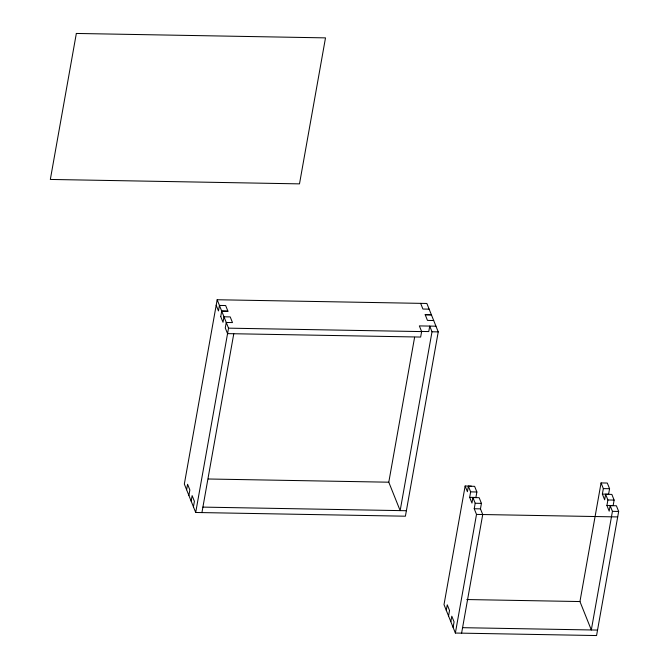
<?xml version="1.0" encoding="UTF-8"?>
<svg xmlns="http://www.w3.org/2000/svg" width="669" height="669" viewBox="0 0 669 669"><rect width="100%" height="100%" fill="white"/><g stroke="black" fill="none" stroke-linecap="round" stroke-linejoin="round"><path stroke-width="1" d="M217.166 299.745L184.335 484.063L195.699 512.479L405.406 516.2L438.237 331.883L426.872 303.467L217.166 299.745L228.53 328.161L195.699 512.479M186.609 489.75L187.579 484.272L189.854 489.959L188.884 495.428M220.737 316.588L221.698 311.077L227.928 311.194M191.15 501.114L192.128 495.637L194.403 501.324L193.425 506.793M201.929 512.588L233.782 333.747M421.495 331.431L428.762 331.565L429.741 326.087L432.007 331.774L400.154 510.614L388.789 482.198L414.604 337.276M435.962 326.196L419.354 325.903L421.629 331.59L420.65 337.059L227.552 333.63L225.277 327.952L226.256 322.475L232.486 322.583L230.211 316.905L223.981 316.797L223.011 322.266L220.72 316.554M471.361 486.12L465.139 486.012L444.007 604.634L455.372 633.041L596.564 635.55L618.666 511.451L616.392 505.772L610.161 505.664L609.191 511.133L606.917 505.455L607.895 499.977L605.621 494.299L611.851 494.408L614.117 500.086L613.147 505.563L606.917 505.455M446.282 610.312L447.252 604.835L449.526 610.521M468.384 486.221L470.642 491.866L469.671 497.343L475.902 497.452L476.872 491.983L474.614 486.33L468.384 486.221L467.405 491.69L465.139 486.012M448.556 615.998L449.518 610.488M450.822 621.677L451.801 616.199L454.075 621.886L453.097 627.363M461.602 633.15L482.725 514.536L480.459 508.85L481.429 503.372L479.155 497.694L472.933 497.585L471.954 503.055L469.671 497.343M455.372 633.041L476.504 514.419L474.229 508.741L475.199 503.264L472.933 497.585M610.161 505.664L612.436 511.342L591.312 629.964L579.948 601.548L601.071 482.926L607.301 483.043L609.576 488.721L608.598 494.199L602.368 494.09L603.346 488.613L601.071 482.926M605.621 494.299L604.642 499.768L602.368 494.09M429.147 309.153L422.917 309.045L420.642 303.358M221.707 311.11L227.937 311.219L225.662 305.541L219.44 305.432L218.462 310.901L216.187 305.223M425.191 314.723L431.421 314.831L425.183 314.689L427.466 320.409L433.696 320.518M228.53 328.161L421.629 331.59M432.007 331.774L438.237 331.883M208.235 478.996L388.756 482.198M603.346 488.613L609.576 488.721M470.642 491.866L476.872 491.983M607.895 499.977L614.117 500.086M475.199 503.264L481.429 503.372M474.229 508.741L480.459 508.85M612.436 511.342L618.666 511.451M202.899 507.11L406.384 510.723M476.504 514.419L617.688 516.928M466.786 599.541L579.948 601.548M462.58 627.681L597.542 630.073M76.341 33.45L50.334 179.443L299.495 183.866L325.502 37.874L76.341 33.45"/></g></svg>
